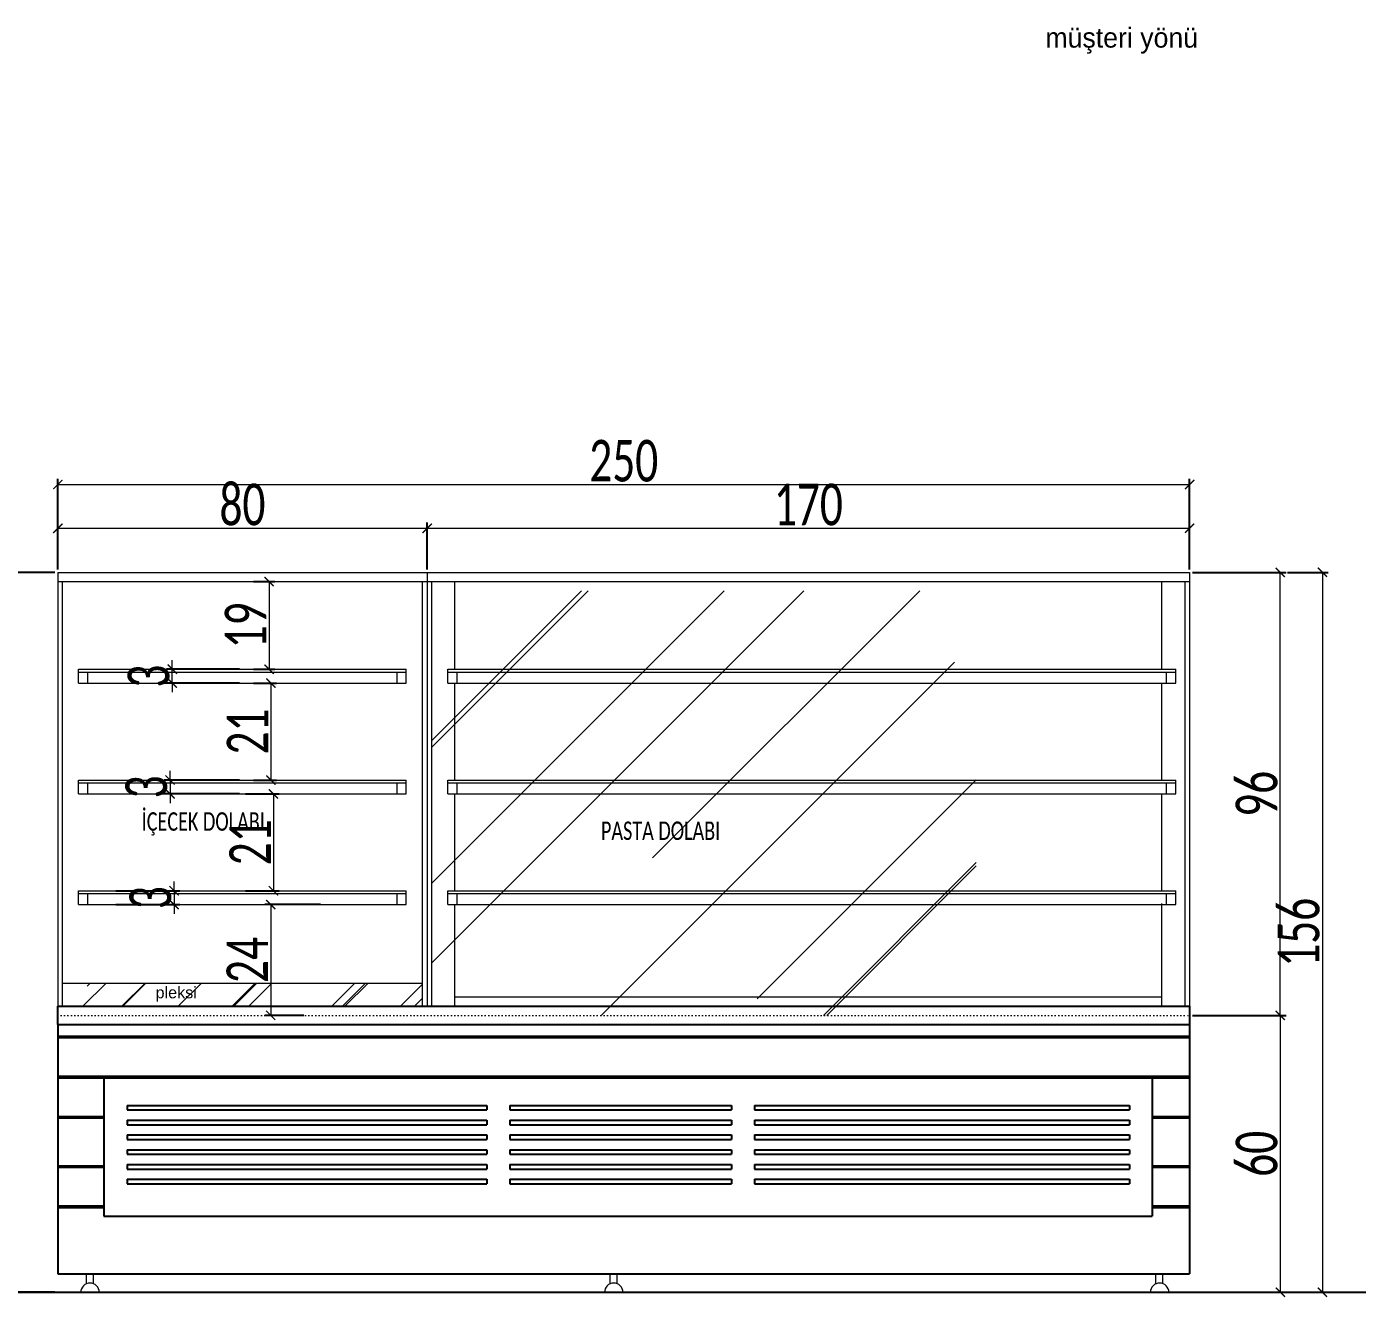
# Model space of a CAD drawing. Header units: millimetres. Extents: x 224378 to 227142, y -96761 to -95047.
# Drawn here: x 226455.6 to 226743.9, y -96292.6 to -96017.3 of the extents above; entities that cross this region are included whole.
import ezdxf
from ezdxf.enums import TextEntityAlignment as Align

# ---------------------------------------------------------------- set-up
doc = ezdxf.new("R2010")
doc.units = ezdxf.units.MM
doc.header["$PDMODE"] = 2
doc.linetypes.add('DOT', pattern=[6.35, 0, -6.35])
doc.layers.get('0').update_dxf_attribs({"lineweight": 20})
doc.layers.add('OLCULENEDIRME', color=210, linetype='Continuous')
for name, color, linetype, lineweight in [('t_ahsap', 34, 'Continuous', 25), ('t_cam', 132, 'Continuous', 20), ('t_mermer', 155, 'Continuous', 20), ('t_olcu', 252, 'Continuous', 20), ('t_tarama', 253, 'Continuous', 5), ('t_yazı', 23, 'Continuous', 25)]:
    doc.layers.add(name, color=color, linetype=linetype, lineweight=lineweight)
doc.styles.add('antet', font='arial.ttf')
doc.styles.add('TAKSİM', font='GOTHIC.TTF', dxfattribs={"height": 20})
doc.styles.add('Ölçü50', font='calibri.ttf', dxfattribs={"width": 0.7})
doc.dimstyles.new('olcu10', dxfattribs={"dimtxt": 9, "dimasz": 2, "dimexe": 1.25, "dimexo": 0.625, "dimgap": 0.5, "dimtad": 1, "dimdec": 1, "dimrnd": 0.5, "dimzin": 9, "dimtxsty": 'Ölçü50', "dimblk": 'ARCHTICK', "dimcen": 2, "dimclrd": 256, "dimclre": 256, "dimclrt": 6, "dimazin": 2, "dimtfac": 1, "dimtdec": 1, "dimtix": 1, "dimtmove": 0, "dimatfit": 3, "dimldrblk": 'ARCHTICK', "dimfxl": 1, "dimlwd": -1, "dimarcsym": 0})

# ---------------------------------------------------------------- blocks, each defined once
blk = doc.blocks.new('_ArchTick')
at = {"color": 0, "linetype": 'ByBlock', "const_width": 0.15}
blk.add_lwpolyline([(-0.5, -0.5), (0.5, 0.5)], dxfattribs=at)
blk = doc.blocks.new('*D129')
at = {"layer": 'DEFPOINTS', "color": 0, "transparency": 16777216}
for p in [(226462.37, -96135.54), (226444.92, -96291.54), (226462.37, -96291.54)]:
    blk.add_point(p, dxfattribs=at)
at = {"layer": 't_olcu', "lineweight": -2, "transparency": 16777216}
for p, q in [((226461.75, -96135.54), (226443.67, -96135.54)), ((226461.75, -96291.54), (226443.67, -96291.54))]:
    blk.add_line(p, q, dxfattribs=at)
at = {"layer": 't_olcu', "transparency": 16777216}
blk.add_line((226444.92, -96135.54), (226444.92, -96291.54), dxfattribs=at)
at = {"layer": 't_olcu', "transparency": 16777216, "xscale": 2, "yscale": 2, "zscale": 2}
for p, rotation in [((226444.92, -96135.54), 90), ((226444.92, -96291.54), 270)]:
    blk.add_blockref('_ArchTick', p, dxfattribs=dict(at, rotation=rotation))
at = {"layer": 't_olcu', "color": 6, "transparency": 16777216, "insert": (226439.82, -96213.54), "char_height": 9, "attachment_point": 5, "rotation": 90, "style": 'Ölçü50'}
blk.add_mtext('156', dxfattribs=at)
blk = doc.blocks.new('*D98')
at = {"layer": 'DEFPOINTS', "color": 0, "transparency": 16777216}
for p in [(226707.56, -96231.54, 0), (226715.46, -96291.54, 0), (226727.2, -96291.54)]:
    blk.add_point(p, dxfattribs=at)
at = {"layer": 't_olcu', "lineweight": -2, "transparency": 16777216}
for p, q in [((226708.19, -96231.54), (226728.45, -96231.54)), ((226716.09, -96291.54), (226728.45, -96291.54))]:
    blk.add_line(p, q, dxfattribs=at)
at = {"layer": 't_olcu', "transparency": 16777216}
blk.add_line((226727.2, -96231.54), (226727.2, -96291.54), dxfattribs=at)
at = {"layer": 't_olcu', "transparency": 16777216, "xscale": 2, "yscale": 2, "zscale": 2}
for p, rotation in [((226727.2, -96231.54), 90), ((226727.2, -96291.54), 270)]:
    blk.add_blockref('_ArchTick', p, dxfattribs=dict(at, rotation=rotation))
at = {"layer": 't_olcu', "color": 6, "transparency": 16777216, "insert": (226722.09, -96261.54), "char_height": 9, "attachment_point": 5, "rotation": 90, "style": 'Ölçü50'}
blk.add_mtext('60', dxfattribs=at)
blk = doc.blocks.new('*D130')
at = {"layer": 'DEFPOINTS', "color": 0, "transparency": 16777216}
for p in [(226707.56, -96135.54, 0), (226727.2, -96135.54), (226707.56, -96231.54, 0)]:
    blk.add_point(p, dxfattribs=at)
at = {"layer": 't_olcu', "lineweight": -2, "transparency": 16777216}
for p, q in [((226708.19, -96135.54), (226728.45, -96135.54)), ((226708.19, -96231.54), (226728.45, -96231.54))]:
    blk.add_line(p, q, dxfattribs=at)
at = {"layer": 't_olcu', "transparency": 16777216}
blk.add_line((226727.2, -96231.54), (226727.2, -96135.54), dxfattribs=at)
at = {"layer": 't_olcu', "transparency": 16777216, "xscale": 2, "yscale": 2, "zscale": 2}
for p, rotation in [((226727.2, -96135.54), 90), ((226727.2, -96231.54), 270)]:
    blk.add_blockref('_ArchTick', p, dxfattribs=dict(at, rotation=rotation))
at = {"layer": 't_olcu', "color": 6, "transparency": 16777216, "insert": (226722.09, -96183.54), "char_height": 9, "attachment_point": 5, "rotation": 90, "style": 'Ölçü50'}
blk.add_mtext('96', dxfattribs=at)
blk = doc.blocks.new('*D99')
at = {"layer": 'DEFPOINTS', "color": 0, "transparency": 16777216}
for p in [(226728.13, -96135.54), (226727.61, -96291.54, 0), (226736.31, -96291.54)]:
    blk.add_point(p, dxfattribs=at)
at = {"layer": 't_olcu', "lineweight": -2, "transparency": 16777216}
for p, q in [((226728.75, -96135.54), (226737.56, -96135.54)), ((226728.23, -96291.54), (226737.56, -96291.54))]:
    blk.add_line(p, q, dxfattribs=at)
at = {"layer": 't_olcu', "transparency": 16777216}
blk.add_line((226736.31, -96135.54), (226736.31, -96291.54), dxfattribs=at)
at = {"layer": 't_olcu', "transparency": 16777216, "xscale": 2, "yscale": 2, "zscale": 2}
for p, rotation in [((226736.31, -96135.54), 90), ((226736.31, -96291.54), 270)]:
    blk.add_blockref('_ArchTick', p, dxfattribs=dict(at, rotation=rotation))
at = {"layer": 't_olcu', "color": 6, "transparency": 16777216, "insert": (226731.21, -96213.54), "char_height": 9, "attachment_point": 5, "rotation": 90, "style": 'Ölçü50'}
blk.add_mtext('156', dxfattribs=at)
blk = doc.blocks.new('*D131')
at = {"layer": 'DEFPOINTS', "color": 0, "transparency": 16777216}
for p in [(226707.56, -96116.51), (226462.37, -96135.54, 0), (226707.56, -96135.54)]:
    blk.add_point(p, dxfattribs=at)
at = {"layer": 't_olcu', "lineweight": -2, "transparency": 16777216}
for p, q in [((226462.37, -96134.92), (226462.37, -96115.26)), ((226707.56, -96134.92), (226707.56, -96115.26))]:
    blk.add_line(p, q, dxfattribs=at)
at = {"layer": 't_olcu', "transparency": 16777216}
blk.add_line((226462.37, -96116.51), (226707.56, -96116.51), dxfattribs=at)
at = {"layer": 't_olcu', "transparency": 16777216, "xscale": 2, "yscale": 2, "zscale": 2, "rotation": 180}
blk.add_blockref('_ArchTick', (226462.37, -96116.51), dxfattribs=at)
at = {"layer": 't_olcu', "transparency": 16777216, "xscale": 2, "yscale": 2, "zscale": 2}
blk.add_blockref('_ArchTick', (226707.56, -96116.51), dxfattribs=at)
at = {"layer": 't_olcu', "color": 6, "transparency": 16777216, "insert": (226584.97, -96111.4), "char_height": 9, "attachment_point": 5, "style": 'Ölçü50'}
blk.add_mtext('250', dxfattribs=at)
blk = doc.blocks.new('*D115')
at = {"layer": 'DEFPOINTS', "color": 0, "transparency": 16777216}
for p in [(226504.15, -96137.54, 0), (226504.15, -96156.54, 0), (226508.16, -96156.54)]:
    blk.add_point(p, dxfattribs=at)
at = {"layer": 't_olcu', "lineweight": -2, "transparency": 16777216}
for p, q in [((226504.78, -96137.54), (226509.41, -96137.54)), ((226504.78, -96156.54), (226509.41, -96156.54))]:
    blk.add_line(p, q, dxfattribs=at)
at = {"layer": 't_olcu', "transparency": 16777216}
blk.add_line((226508.16, -96137.54), (226508.16, -96156.54), dxfattribs=at)
at = {"layer": 't_olcu', "transparency": 16777216, "xscale": 2, "yscale": 2, "zscale": 2}
for p, rotation in [((226508.16, -96137.54), 90), ((226508.16, -96156.54), 270)]:
    blk.add_blockref('_ArchTick', p, dxfattribs=dict(at, rotation=rotation))
at = {"layer": 't_olcu', "color": 6, "transparency": 16777216, "insert": (226503.05, -96147.04), "char_height": 9, "attachment_point": 5, "rotation": 90, "style": 'Ölçü50'}
blk.add_mtext('19', dxfattribs=at)
blk = doc.blocks.new('*D134')
at = {"layer": 'DEFPOINTS', "color": 0, "transparency": 16777216}
for p in [(226487.17, -96156.54), (226502.37, -96156.54, 0), (226502.37, -96159.54, 0)]:
    blk.add_point(p, dxfattribs=at)
at = {"layer": 't_olcu', "lineweight": -2, "transparency": 16777216}
for p, q in [((226501.75, -96156.54), (226485.92, -96156.54)), ((226501.75, -96159.54), (226485.92, -96159.54))]:
    blk.add_line(p, q, dxfattribs=at)
at = {"layer": 't_olcu', "transparency": 16777216}
for p, q in [((226487.17, -96156.54), (226487.17, -96154.54)), ((226487.17, -96159.54), (226487.17, -96156.54)), ((226487.17, -96159.54), (226487.17, -96161.54))]:
    blk.add_line(p, q, dxfattribs=at)
at = {"layer": 't_olcu', "transparency": 16777216, "xscale": 2, "yscale": 2, "zscale": 2}
for p, rotation in [((226487.17, -96156.54), 270), ((226487.17, -96159.54), 90)]:
    blk.add_blockref('_ArchTick', p, dxfattribs=dict(at, rotation=rotation))
at = {"layer": 't_olcu', "color": 6, "transparency": 16777216, "insert": (226482.05, -96158.04), "char_height": 9, "attachment_point": 5, "rotation": 90, "style": 'Ölçü50'}
blk.add_mtext('3', dxfattribs=at)
blk = doc.blocks.new('*D137')
at = {"layer": 'DEFPOINTS', "color": 0, "transparency": 16777216}
for p in [(226502.37, -96183.54), (226502.37, -96204.54), (226509.08, -96204.54)]:
    blk.add_point(p, dxfattribs=at)
at = {"layer": 't_olcu', "lineweight": -2, "transparency": 16777216}
for p, q in [((226503, -96183.54), (226510.33, -96183.54)), ((226503, -96204.54), (226510.33, -96204.54))]:
    blk.add_line(p, q, dxfattribs=at)
at = {"layer": 't_olcu', "transparency": 16777216}
blk.add_line((226509.08, -96183.54), (226509.08, -96204.54), dxfattribs=at)
at = {"layer": 't_olcu', "transparency": 16777216, "xscale": 2, "yscale": 2, "zscale": 2}
for p, rotation in [((226509.08, -96183.54), 90), ((226509.08, -96204.54), 270)]:
    blk.add_blockref('_ArchTick', p, dxfattribs=dict(at, rotation=rotation))
at = {"layer": 't_olcu', "color": 6, "transparency": 16777216, "insert": (226504.04, -96194.04), "char_height": 9, "attachment_point": 5, "rotation": 90, "style": 'Ölçü50'}
blk.add_mtext('21', dxfattribs=at)
blk = doc.blocks.new('*D116')
at = {"layer": 'DEFPOINTS', "color": 0, "transparency": 16777216}
for p in [(226504.15, -96159.54, 0), (226504.15, -96180.54, 0), (226508.53, -96180.54)]:
    blk.add_point(p, dxfattribs=at)
at = {"layer": 't_olcu', "lineweight": -2, "transparency": 16777216}
for p, q in [((226504.78, -96159.54), (226509.78, -96159.54)), ((226504.78, -96180.54), (226509.78, -96180.54))]:
    blk.add_line(p, q, dxfattribs=at)
at = {"layer": 't_olcu', "transparency": 16777216}
blk.add_line((226508.53, -96159.54), (226508.53, -96180.54), dxfattribs=at)
at = {"layer": 't_olcu', "transparency": 16777216, "xscale": 2, "yscale": 2, "zscale": 2}
for p, rotation in [((226508.53, -96159.54), 90), ((226508.53, -96180.54), 270)]:
    blk.add_blockref('_ArchTick', p, dxfattribs=dict(at, rotation=rotation))
at = {"layer": 't_olcu', "color": 6, "transparency": 16777216, "insert": (226503.49, -96170.04), "char_height": 9, "attachment_point": 5, "rotation": 90, "style": 'Ölçü50'}
blk.add_mtext('21', dxfattribs=at)
blk = doc.blocks.new('*D138')
at = {"layer": 'DEFPOINTS', "color": 0, "transparency": 16777216}
for p in [(226502.37, -96180.54, 0), (226486.68, -96183.54), (226502.37, -96183.54, 0)]:
    blk.add_point(p, dxfattribs=at)
at = {"layer": 't_olcu', "transparency": 16777216}
for p, q in [((226486.68, -96180.54), (226486.68, -96178.54)), ((226486.68, -96180.54), (226486.68, -96183.54)), ((226486.68, -96183.54), (226486.68, -96185.54))]:
    blk.add_line(p, q, dxfattribs=at)
at = {"layer": 't_olcu', "lineweight": -2, "transparency": 16777216}
for p, q in [((226501.75, -96180.54), (226485.43, -96180.54)), ((226501.75, -96183.54), (226485.43, -96183.54))]:
    blk.add_line(p, q, dxfattribs=at)
at = {"layer": 't_olcu', "transparency": 16777216, "xscale": 2, "yscale": 2, "zscale": 2}
for p, rotation in [((226486.68, -96180.54), 270), ((226486.68, -96183.54), 90)]:
    blk.add_blockref('_ArchTick', p, dxfattribs=dict(at, rotation=rotation))
at = {"layer": 't_olcu', "color": 6, "transparency": 16777216, "insert": (226481.57, -96182.04), "char_height": 9, "attachment_point": 5, "rotation": 90, "style": 'Ölçü50'}
blk.add_mtext('3', dxfattribs=at)
blk = doc.blocks.new('*D117')
at = {"layer": 'DEFPOINTS', "color": 0, "transparency": 16777216}
for p in [(226519.91, -96207.54, 0), (226508.49, -96231.54), (226516.28, -96231.54, 0)]:
    blk.add_point(p, dxfattribs=at)
at = {"layer": 't_olcu', "lineweight": -2, "transparency": 16777216}
for p, q in [((226519.28, -96207.54), (226507.24, -96207.54)), ((226515.66, -96231.54), (226507.24, -96231.54))]:
    blk.add_line(p, q, dxfattribs=at)
at = {"layer": 't_olcu', "transparency": 16777216}
blk.add_line((226508.49, -96207.54), (226508.49, -96231.54), dxfattribs=at)
at = {"layer": 't_olcu', "transparency": 16777216, "xscale": 2, "yscale": 2, "zscale": 2}
for p, rotation in [((226508.49, -96207.54), 90), ((226508.49, -96231.54), 270)]:
    blk.add_blockref('_ArchTick', p, dxfattribs=dict(at, rotation=rotation))
at = {"layer": 't_olcu', "color": 6, "transparency": 16777216, "insert": (226503.43, -96219.54), "char_height": 9, "attachment_point": 5, "rotation": 90, "style": 'Ölçü50'}
blk.add_mtext('24', dxfattribs=at)
blk = doc.blocks.new('*D118')
at = {"layer": 'DEFPOINTS', "color": 0, "transparency": 16777216}
for p in [(226474.32, -96204.54, 0), (226474.32, -96207.54, 0), (226487.56, -96207.54)]:
    blk.add_point(p, dxfattribs=at)
at = {"layer": 't_olcu', "transparency": 16777216}
for p, q in [((226487.56, -96204.54), (226487.56, -96202.54)), ((226487.56, -96204.54), (226487.56, -96207.54)), ((226487.56, -96207.54), (226487.56, -96209.54))]:
    blk.add_line(p, q, dxfattribs=at)
at = {"layer": 't_olcu', "lineweight": -2, "transparency": 16777216}
for p, q in [((226474.94, -96204.54), (226488.81, -96204.54)), ((226474.94, -96207.54), (226488.81, -96207.54))]:
    blk.add_line(p, q, dxfattribs=at)
at = {"layer": 't_olcu', "transparency": 16777216, "xscale": 2, "yscale": 2, "zscale": 2}
for p, rotation in [((226487.56, -96204.54), 270), ((226487.56, -96207.54), 90)]:
    blk.add_blockref('_ArchTick', p, dxfattribs=dict(at, rotation=rotation))
at = {"layer": 't_olcu', "color": 6, "transparency": 16777216, "insert": (226482.45, -96206.04), "char_height": 9, "attachment_point": 5, "rotation": 90, "style": 'Ölçü50'}
blk.add_mtext('3', dxfattribs=at)
blk = doc.blocks.new('*D142')
at = {"layer": 'DEFPOINTS', "color": 0, "transparency": 16777216}
for p in [(226542.37, -96125.99), (226462.37, -96135.54), (226542.37, -96135.54, 0)]:
    blk.add_point(p, dxfattribs=at)
at = {"layer": 't_olcu', "lineweight": -2, "transparency": 16777216}
for p, q in [((226462.37, -96134.92), (226462.37, -96124.74)), ((226542.37, -96134.92), (226542.37, -96124.74))]:
    blk.add_line(p, q, dxfattribs=at)
at = {"layer": 't_olcu', "transparency": 16777216}
blk.add_line((226462.37, -96125.99), (226542.37, -96125.99), dxfattribs=at)
at = {"layer": 't_olcu', "transparency": 16777216, "xscale": 2, "yscale": 2, "zscale": 2, "rotation": 180}
blk.add_blockref('_ArchTick', (226462.37, -96125.99), dxfattribs=at)
at = {"layer": 't_olcu', "transparency": 16777216, "xscale": 2, "yscale": 2, "zscale": 2}
blk.add_blockref('_ArchTick', (226542.37, -96125.99), dxfattribs=at)
at = {"layer": 't_olcu', "color": 6, "transparency": 16777216, "insert": (226502.37, -96120.88), "char_height": 9, "attachment_point": 5, "style": 'Ölçü50'}
blk.add_mtext('80', dxfattribs=at)
blk = doc.blocks.new('*D121')
at = {"layer": 'DEFPOINTS', "color": 0, "transparency": 16777216}
for p in [(226707.56, -96125.99), (226542.37, -96135.54, 0), (226707.56, -96134.92)]:
    blk.add_point(p, dxfattribs=at)
at = {"layer": 't_olcu', "lineweight": -2, "transparency": 16777216}
for p, q in [((226542.37, -96134.92), (226542.37, -96124.74)), ((226707.56, -96134.29), (226707.56, -96124.74))]:
    blk.add_line(p, q, dxfattribs=at)
at = {"layer": 't_olcu', "transparency": 16777216}
blk.add_line((226542.37, -96125.99), (226707.56, -96125.99), dxfattribs=at)
at = {"layer": 't_olcu', "transparency": 16777216, "xscale": 2, "yscale": 2, "zscale": 2, "rotation": 180}
blk.add_blockref('_ArchTick', (226542.37, -96125.99), dxfattribs=at)
at = {"layer": 't_olcu', "transparency": 16777216, "xscale": 2, "yscale": 2, "zscale": 2}
blk.add_blockref('_ArchTick', (226707.56, -96125.99), dxfattribs=at)
at = {"layer": 't_olcu', "color": 6, "transparency": 16777216, "insert": (226624.97, -96120.88), "char_height": 9, "attachment_point": 5, "style": 'Ölçü50'}
blk.add_mtext('170', dxfattribs=at)

msp = doc.modelspace()

# ---------------------------------------------------------------- hatches: boundary and pattern name
at = {"layer": 't_tarama'}
h = msp.add_hatch(dxfattribs=at)
h.set_pattern_fill('AR-RROOF', color=256, scale=2, angle=45)
h.set_pattern_definition([(45, (196597.073, -94940.29), (43.10523, 114.94728), [762, -101.6, 254, -50.8]), (45, (196626.89, -94874.556), (-83.69599, 11.85394), [152.4, -16.764, 304.8, -38.1]), (45, (196584.5, -94891.8), (162.72224, 210.856414), [406.4, -71.12, 203.2, -50.8])])
h.paths.add_polyline_path([(226543.37, -96139.54), (226661.34, -96139.54), (226661.34, -96231.54), (226543.37, -96231.54)])
h = msp.add_hatch(dxfattribs=at)
h.set_pattern_fill('AR-RROOF', color=256, scale=0.5, angle=45)
h.set_pattern_definition([(45, (196507.776, -94938.292), (10.7763073, 28.7368196), [190.5, -25.4, 63.5, -12.7]), (45, (196515.23, -94921.858), (-20.923997, 2.9634845), [38.1, -4.191, 76.2, -9.525]), (45, (196504.633, -94926.168), (40.6805602, 52.7141034), [101.6, -17.78, 50.8, -12.7])])
h.paths.add_polyline_path([(226463.37, -96224.54), (226463.37, -96229.54), (226541.37, -96229.54), (226541.37, -96224.54)])

# ---------------------------------------------------------------- linework, layer by layer
at = {"color": 5}
for p, q in [((226468.56, -96289.71, 0), (226468.56, -96287.54, 0)), ((226470.07, -96289.67, 0), (226470.07, -96287.54, 0)), ((226582.01, -96289.71, 0), (226582.01, -96287.54, 0)), ((226583.52, -96289.67, 0), (226583.52, -96287.54, 0)), ((226700.27, -96289.71, 0), (226700.27, -96287.54, 0)), ((226701.78, -96289.67, 0), (226701.78, -96287.54, 0))]:
    msp.add_line(p, q, dxfattribs=at)
for centre in [(226469.35, -96291.54, 0), (226582.81, -96291.54, 0), (226701.06, -96291.54, 0)]:
    msp.add_arc(centre, 2, 0, 180, dxfattribs=at)
at = {"layer": 'OLCULENEDIRME'}
msp.add_line((226178.69, -96291.54, 0), (226804.63, -96291.54, 0), dxfattribs=at)
at = {"layer": 't_ahsap'}
for p, q in [((226462.37, -96233.54, 0), (226462.37, -96287.54, 0)), ((226707.56, -96233.54, 0), (226707.56, -96287.54, 0)), ((226462.37, -96236.04, 0), (226707.56, -96236.04, 0)), ((226462.37, -96236.34, 0), (226707.56, -96236.34, 0)), ((226462.37, -96244.74, 0), (226707.56, -96244.74, 0)), ((226462.37, -96245.04, 0), (226707.56, -96245.04, 0)), ((226472.37, -96245.04, 0), (226699.46, -96245.04, 0)), ((226472.37, -96245.04, 0), (226472.37, -96275.04, 0)), ((226699.46, -96245.04, 0), (226699.46, -96275.04, 0)), ((226699.46, -96245.04, 0), (226707.56, -96245.04, 0)), ((226477.37, -96251.04, 0), (226555.28, -96251.04, 0)), ((226477.37, -96251.04, 0), (226477.37, -96252.04, 0)), ((226477.37, -96252.04, 0), (226555.28, -96252.04, 0)), ((226555.28, -96251.04, 0), (226555.28, -96252.04, 0)), ((226560.28, -96251.04, 0), (226608.32, -96251.04, 0)), ((226560.28, -96251.04, 0), (226560.28, -96252.04, 0)), ((226560.28, -96252.04, 0), (226608.32, -96252.04, 0)), ((226608.32, -96251.04, 0), (226608.32, -96252.04, 0)), ((226613.32, -96251.04, 0), (226694.56, -96251.04, 0)), ((226613.32, -96251.04, 0), (226613.32, -96252.04, 0)), ((226613.32, -96252.04, 0), (226694.56, -96252.04, 0)), ((226694.56, -96251.04, 0), (226694.56, -96252.04, 0)), ((226462.37, -96253.44, 0), (226472.37, -96253.44, 0)), ((226462.37, -96253.74, 0), (226472.37, -96253.74, 0)), ((226477.37, -96254.24, 0), (226555.28, -96254.24, 0)), ((226477.37, -96254.24, 0), (226477.37, -96255.24, 0)), ((226477.37, -96255.24, 0), (226555.28, -96255.24, 0)), ((226555.28, -96254.24, 0), (226555.28, -96255.24, 0)), ((226560.28, -96254.24, 0), (226608.32, -96254.24, 0)), ((226560.28, -96254.24, 0), (226560.28, -96255.24, 0)), ((226560.28, -96255.24, 0), (226608.32, -96255.24, 0)), ((226608.32, -96254.24, 0), (226608.32, -96255.24, 0)), ((226613.32, -96254.24, 0), (226694.56, -96254.24, 0)), ((226613.32, -96254.24, 0), (226613.32, -96255.24, 0)), ((226613.32, -96255.24, 0), (226694.56, -96255.24, 0)), ((226694.56, -96254.24, 0), (226694.56, -96255.24, 0)), ((226699.46, -96253.44, 0), (226707.56, -96253.44, 0)), ((226699.46, -96253.74, 0), (226707.56, -96253.74, 0)), ((226477.37, -96257.44, 0), (226477.37, -96258.44, 0)), ((226477.37, -96257.44, 0), (226555.28, -96257.44, 0)), ((226555.28, -96257.44, 0), (226555.28, -96258.44, 0)), ((226560.28, -96257.44, 0), (226560.28, -96258.44, 0)), ((226560.28, -96257.44, 0), (226608.32, -96257.44, 0)), ((226608.32, -96257.44, 0), (226608.32, -96258.44, 0)), ((226613.32, -96257.44, 0), (226613.32, -96258.44, 0)), ((226613.32, -96257.44, 0), (226694.56, -96257.44, 0)), ((226694.56, -96257.44, 0), (226694.56, -96258.44, 0)), ((226477.37, -96258.44, 0), (226555.28, -96258.44, 0)), ((226477.37, -96260.64, 0), (226477.37, -96261.64, 0)), ((226477.37, -96260.64, 0), (226555.28, -96260.64, 0)), ((226555.28, -96260.64, 0), (226555.28, -96261.64, 0)), ((226560.28, -96258.44, 0), (226608.32, -96258.44, 0)), ((226560.28, -96260.64, 0), (226560.28, -96261.64, 0)), ((226560.28, -96260.64, 0), (226608.32, -96260.64, 0)), ((226608.32, -96260.64, 0), (226608.32, -96261.64, 0)), ((226613.32, -96258.44, 0), (226694.56, -96258.44, 0)), ((226613.32, -96260.64, 0), (226613.32, -96261.64, 0)), ((226613.32, -96260.64, 0), (226694.56, -96260.64, 0)), ((226694.56, -96260.64, 0), (226694.56, -96261.64, 0)), ((226477.37, -96261.64, 0), (226555.28, -96261.64, 0)), ((226477.37, -96263.84, 0), (226477.37, -96264.84, 0)), ((226477.37, -96263.84, 0), (226555.28, -96263.84, 0)), ((226555.28, -96263.84, 0), (226555.28, -96264.84, 0)), ((226560.28, -96261.64, 0), (226608.32, -96261.64, 0)), ((226560.28, -96263.84, 0), (226560.28, -96264.84, 0)), ((226560.28, -96263.84, 0), (226608.32, -96263.84, 0)), ((226608.32, -96263.84, 0), (226608.32, -96264.84, 0)), ((226613.32, -96261.64, 0), (226694.56, -96261.64, 0)), ((226613.32, -96263.84, 0), (226613.32, -96264.84, 0)), ((226613.32, -96263.84, 0), (226694.56, -96263.84, 0)), ((226694.56, -96263.84, 0), (226694.56, -96264.84, 0)), ((226462.37, -96264.14, 0), (226472.37, -96264.14, 0)), ((226462.37, -96264.44, 0), (226472.37, -96264.44, 0)), ((226477.37, -96264.84, 0), (226555.28, -96264.84, 0)), ((226560.28, -96264.84, 0), (226608.32, -96264.84, 0)), ((226613.32, -96264.84, 0), (226694.56, -96264.84, 0)), ((226699.46, -96264.14, 0), (226707.56, -96264.14, 0)), ((226699.46, -96264.44, 0), (226707.56, -96264.44, 0)), ((226477.37, -96267.04, 0), (226477.37, -96268.04, 0)), ((226477.37, -96267.04, 0), (226555.28, -96267.04, 0)), ((226477.37, -96268.04, 0), (226555.28, -96268.04, 0)), ((226555.28, -96267.04, 0), (226555.28, -96268.04, 0)), ((226560.28, -96267.04, 0), (226560.28, -96268.04, 0)), ((226560.28, -96267.04, 0), (226608.32, -96267.04, 0)), ((226560.28, -96268.04, 0), (226608.32, -96268.04, 0)), ((226608.32, -96267.04, 0), (226608.32, -96268.04, 0)), ((226613.32, -96267.04, 0), (226613.32, -96268.04, 0)), ((226613.32, -96267.04, 0), (226694.56, -96267.04, 0)), ((226613.32, -96268.04, 0), (226694.56, -96268.04, 0)), ((226694.56, -96267.04, 0), (226694.56, -96268.04, 0)), ((226462.37, -96272.84, 0), (226472.37, -96272.84, 0)), ((226462.37, -96273.14, 0), (226472.37, -96273.14, 0)), ((226472.37, -96275.04, 0), (226699.46, -96275.04, 0)), ((226699.46, -96272.84, 0), (226707.56, -96272.84, 0)), ((226699.46, -96273.14, 0), (226707.56, -96273.14, 0)), ((226462.37, -96287.54, 0), (226707.56, -96287.54, 0))]:
    msp.add_line(p, q, dxfattribs=at)
at = {"layer": 't_cam'}
for p, q in [((226462.37, -96135.54, 0), (226542.37, -96135.54, 0)), ((226462.37, -96135.54, 0), (226462.37, -96229.54, 0)), ((226542.37, -96135.54, 0), (226707.56, -96135.54, 0)), ((226542.37, -96135.54, 0), (226542.37, -96229.54, 0)), ((226542.37, -96135.54, 0), (226542.37, -96229.54, 0)), ((226707.56, -96135.54, 0), (226707.56, -96229.54, 0)), ((226462.37, -96137.54, 0), (226542.37, -96137.54, 0)), ((226463.37, -96229.54, 0), (226463.37, -96137.54, 0)), ((226541.37, -96229.54, 0), (226541.37, -96137.54, 0)), ((226542.37, -96137.54, 0), (226707.56, -96137.54, 0)), ((226543.37, -96229.54, 0), (226543.37, -96137.54, 0)), ((226548.37, -96156.54, 0), (226548.37, -96137.54, 0)), ((226701.56, -96156.54, 0), (226701.56, -96137.54, 0)), ((226706.56, -96229.54, 0), (226706.56, -96137.54, 0)), ((226466.87, -96156.54, 0), (226537.87, -96156.54, 0)), ((226466.87, -96159.54, 0), (226466.87, -96156.54, 0)), ((226466.87, -96157.14, 0), (226537.87, -96157.14, 0)), ((226468.87, -96159.54, 0), (226468.87, -96157.14, 0)), ((226535.87, -96159.54, 0), (226535.87, -96157.14, 0)), ((226537.87, -96159.54, 0), (226537.87, -96156.54, 0)), ((226546.87, -96156.54, 0), (226704.56, -96156.54, 0)), ((226546.87, -96159.54, 0), (226546.87, -96156.54, 0)), ((226546.87, -96157.14, 0), (226704.56, -96157.14, 0)), ((226548.87, -96159.54, 0), (226548.87, -96157.14, 0)), ((226702.56, -96159.54, 0), (226702.56, -96157.14, 0)), ((226704.56, -96159.54, 0), (226704.56, -96156.54, 0)), ((226466.87, -96159.54, 0), (226537.87, -96159.54, 0)), ((226466.87, -96159.54, 0), (226537.87, -96159.54, 0)), ((226546.87, -96159.54, 0), (226704.56, -96159.54, 0)), ((226546.87, -96159.54, 0), (226704.56, -96159.54, 0)), ((226548.37, -96180.54, 0), (226548.37, -96159.54, 0)), ((226701.56, -96180.54, 0), (226701.56, -96159.54, 0)), ((226466.87, -96180.54, 0), (226537.87, -96180.54, 0)), ((226466.87, -96183.54, 0), (226466.87, -96180.54, 0)), ((226466.87, -96181.14, 0), (226537.87, -96181.14, 0)), ((226468.87, -96183.54, 0), (226468.87, -96181.14, 0)), ((226535.87, -96183.54, 0), (226535.87, -96181.14, 0)), ((226537.87, -96183.54, 0), (226537.87, -96180.54, 0)), ((226546.87, -96180.54, 0), (226704.56, -96180.54, 0)), ((226546.87, -96183.54, 0), (226546.87, -96180.54, 0)), ((226546.87, -96181.14, 0), (226704.56, -96181.14, 0)), ((226548.87, -96183.54, 0), (226548.87, -96181.14, 0)), ((226702.56, -96183.54, 0), (226702.56, -96181.14, 0)), ((226704.56, -96183.54, 0), (226704.56, -96180.54, 0)), ((226466.87, -96183.54, 0), (226537.87, -96183.54, 0)), ((226466.87, -96183.54, 0), (226537.87, -96183.54, 0)), ((226546.87, -96183.54, 0), (226704.56, -96183.54, 0)), ((226546.87, -96183.54, 0), (226704.56, -96183.54, 0)), ((226548.37, -96204.54, 0), (226548.37, -96183.54, 0)), ((226548.37, -96204.54, 0), (226548.37, -96183.54, 0)), ((226701.56, -96204.54, 0), (226701.56, -96183.54, 0)), ((226701.56, -96204.54, 0), (226701.56, -96183.54, 0)), ((226466.87, -96204.54, 0), (226537.87, -96204.54, 0)), ((226466.87, -96207.54, 0), (226466.87, -96204.54, 0)), ((226466.87, -96205.14, 0), (226537.87, -96205.14, 0)), ((226468.87, -96207.54, 0), (226468.87, -96205.14, 0)), ((226535.87, -96207.54, 0), (226535.87, -96205.14, 0)), ((226537.87, -96207.54, 0), (226537.87, -96204.54, 0)), ((226546.87, -96204.54, 0), (226704.56, -96204.54, 0)), ((226546.87, -96207.54, 0), (226546.87, -96204.54, 0)), ((226546.87, -96205.14, 0), (226704.56, -96205.14, 0)), ((226548.87, -96207.54, 0), (226548.87, -96205.14, 0)), ((226702.56, -96207.54, 0), (226702.56, -96205.14, 0)), ((226704.56, -96207.54, 0), (226704.56, -96204.54, 0)), ((226466.87, -96207.54, 0), (226537.87, -96207.54, 0)), ((226466.87, -96207.54, 0), (226537.87, -96207.54, 0)), ((226546.87, -96207.54, 0), (226704.56, -96207.54, 0)), ((226546.87, -96207.54, 0), (226704.56, -96207.54, 0)), ((226548.37, -96227.54, 0), (226548.37, -96207.54, 0)), ((226548.37, -96229.54, 0), (226548.37, -96207.54, 0)), ((226701.56, -96227.54, 0), (226701.56, -96207.28, 0)), ((226701.56, -96229.54, 0), (226701.56, -96207.54, 0)), ((226463.37, -96224.54, 0), (226541.37, -96224.54, 0)), ((226548.37, -96227.54, 0), (226701.56, -96227.54, 0))]:
    msp.add_line(p, q, dxfattribs=at)
at = {"layer": 't_mermer', "lineweight": 25}
for p, q in [((226462.37, -96229.54, 0), (226707.56, -96229.54, 0)), ((226462.37, -96233.54, 0), (226462.37, -96229.54, 0)), ((226707.56, -96229.54, 0), (226707.56, -96233.54, 0)), ((226462.37, -96233.54, 0), (226707.56, -96233.54, 0))]:
    msp.add_line(p, q, dxfattribs=at)
at = {"layer": 't_tarama', "linetype": 'DOT', "ltscale": 0.1}
msp.add_line((226462.37, -96231.54, 0), (226707.56, -96231.54, 0), dxfattribs=at)

# ---------------------------------------------------------------- texts
at = {"style": 'TAKSİM'}
msp.add_text('müşteri yönü', height=4.32, dxfattribs=at).set_placement((226692.85, -96021.84, 0), align=Align.CENTER)
at = {"color": 3, "insert": (226483.55, -96225.33, 0), "char_height": 2.5, "attachment_point": 1, "style": 'antet'}
msp.add_mtext_dynamic_manual_height_columns('pleksi', width=30.0185, gutter_width=12.5, heights=[0], dxfattribs=at)
at = {"layer": 't_yazı', "char_height": 4, "width": 58.0682, "attachment_point": 1, "style": 'Ölçü50'}
for s, insert in [('İÇECEK DOLABI', (226480.54, -96187.53, 0)), ('PASTA DOLABI', (226580.04, -96189.53, 0))]:
    msp.add_mtext(s, dxfattribs=dict(at, insert=insert))

# ---------------------------------------------------------------- dimensions: what is measured, and where the dimension line sits
at = {"layer": 't_olcu'}
for base, p1, p2, text, picture, middle in [((226707.56, -96116.51, 0), (226462.37, -96135.54, 0), (226707.56, -96135.54, 0), '250', '*D131', (226584.97, -96111.4, 0)), ((226707.56, -96125.99, 0), (226542.37, -96135.54, 0), (226707.56, -96134.92, 0), '170', '*D121', (226624.97, -96120.88, 0))]:
    dim = msp.add_linear_dim(base=base, p1=p1, p2=p2, text=text, dimstyle='olcu10', dxfattribs=at)
    dim.commit()
    dim.dimension.update_dxf_attribs({"geometry": picture, "text_midpoint": middle})
dim = msp.add_linear_dim(base=(226542.37, -96125.99, 0), p1=(226462.37, -96135.54, 0), p2=(226542.37, -96135.54, 0), dimstyle='olcu10', dxfattribs=at)
dim.commit()
dim.dimension.update_dxf_attribs({"geometry": '*D142', "text_midpoint": (226502.37, -96120.88, 0)})
for base, p1, p2, picture, middle in [((226444.92, -96291.54, 0), (226462.37, -96135.54, 0), (226462.37, -96291.54, 0), '*D129', (226439.82, -96213.54, 0)), ((226508.16, -96156.54, 0), (226504.15, -96137.54, 0), (226504.15, -96156.54, 0), '*D115', (226503.05, -96147.04, 0)), ((226727.2, -96135.54), (226707.56, -96231.54, 0), (226707.56, -96135.54, 0), '*D130', (226722.09, -96183.54)), ((226736.31, -96291.54), (226728.13, -96135.54), (226727.61, -96291.54, 0), '*D99', (226731.21, -96213.54)), ((226487.17, -96156.54, 0), (226502.37, -96159.54, 0), (226502.37, -96156.54, 0), '*D134', (226482.05, -96158.04, 0)), ((226508.53, -96180.54, 0), (226504.15, -96159.54, 0), (226504.15, -96180.54, 0), '*D116', (226503.49, -96170.04, 0)), ((226486.68, -96183.54, 0), (226502.37, -96180.54, 0), (226502.37, -96183.54, 0), '*D138', (226481.57, -96182.04, 0)), ((226509.08, -96204.54, 0), (226502.37, -96183.54, 0), (226502.37, -96204.54, 0), '*D137', (226504.04, -96194.04, 0)), ((226487.56, -96207.54, 0), (226474.32, -96204.54, 0), (226474.32, -96207.54, 0), '*D118', (226482.45, -96206.04, 0)), ((226508.49, -96231.54, 0), (226519.91, -96207.54, 0), (226516.28, -96231.54, 0), '*D117', (226503.43, -96219.54, 0)), ((226727.2, -96291.54), (226707.56, -96231.54, 0), (226715.46, -96291.54, 0), '*D98', (226722.09, -96261.54))]:
    dim = msp.add_linear_dim(base=base, p1=p1, p2=p2, angle=90, dimstyle='olcu10', dxfattribs=at)
    dim.commit()
    dim.dimension.update_dxf_attribs({"geometry": picture, "text_midpoint": middle})

doc.saveas('drawing.dxf')
